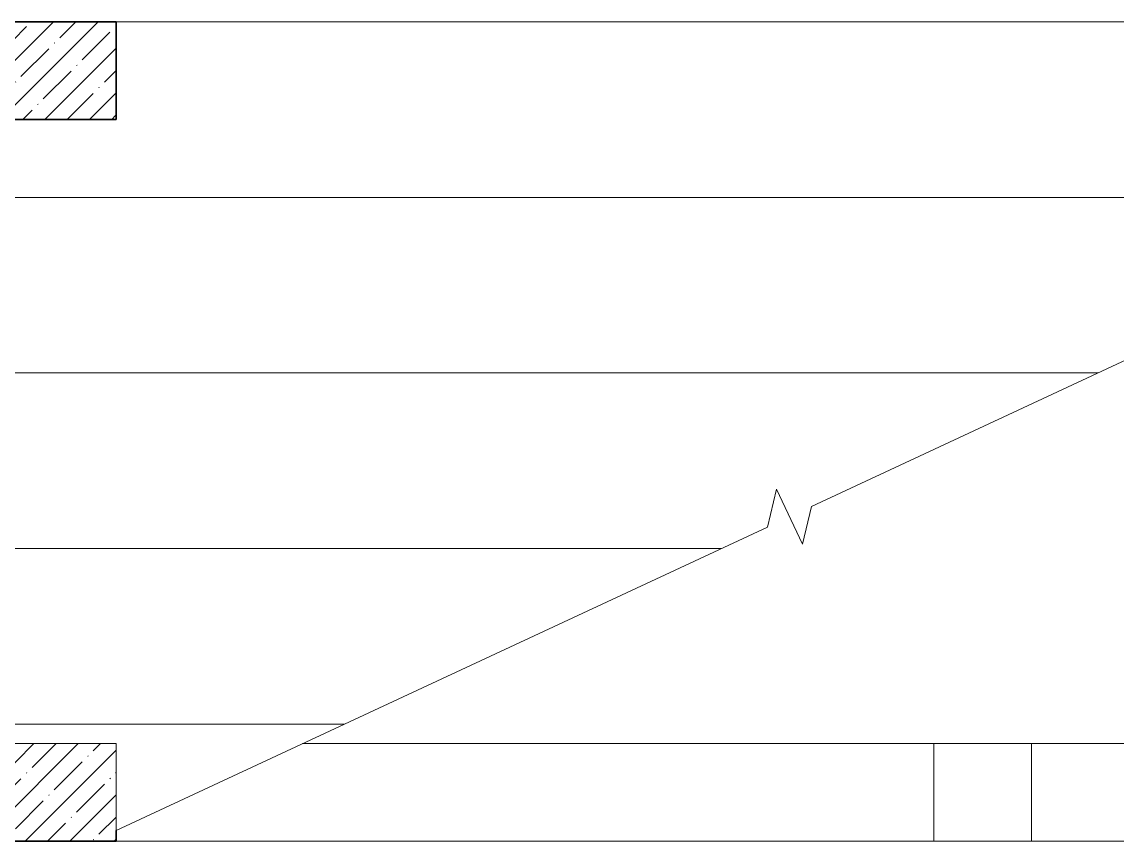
# Model space of a CAD drawing. Header units: millimetres. Extents: x 5993 to 95364, y 87345 to 143522.
# Drawn here: x 42960.8 to 43417.6, y 115932.4 to 116274.2 of the extents above; entities that cross this region are included whole.
import ezdxf

# ---------------------------------------------------------------- set-up
doc = ezdxf.new("R2010")
doc.units = ezdxf.units.MM
for name, color, linetype, lineweight in [('0-2', 7, 'Continuous', 9), ('Контуры', 7, 'Continuous', 9), ('Линии свеса', 7, 'Continuous', 9), ('Марки вырезов', 7, 'Continuous', 9), ('Несущие колонны', 7, 'Continuous', 9), ('Несущие колонны-1', 7, 'Continuous', 35), ('Стены', 7, 'Continuous', 9), ('Стены-1', 7, 'Continuous', 13)]:
    doc.layers.add(name, color=color, linetype=linetype, lineweight=lineweight)

# ---------------------------------------------------------------- blocks, each defined once
blk = doc.blocks.new('BSC_Колонна _Прямоугольная - 500х700-V4-АИ2_01_План напольных покрытий и плинтусов 1го этажа _Часть 2_')
at = {"layer": 'Несущие колонны'}
h = blk.add_hatch(dxfattribs=at)
h.set_pattern_fill('FP_10', color=256, style=0, pattern_type=2)
h.set_pattern_definition([(315, (-24600, 16450), (114.04925, 114.04925), []), (315, (-24600, 16335.95), (114.04925, 114.04925), [201.613, -40.323, 3.353, -36.97])])
h.paths.add_polyline_path([(-250, 350), (-250, -350), (250, -350), (250, 350), (-195.6, 350)], flags=0)
at = {"layer": 'Несущие колонны-1'}
for p, q in [((250, 350), (-250, 350)), ((-250, 350), (-250, -350)), ((-250, -350), (-195.6, -350))]:
    blk.add_line(p, q, dxfattribs=at)
blk = doc.blocks.new('BSC_Колонна _Прямоугольная - 500х700-V5-АИ2_01_План напольных покрытий и плинтусов 1го этажа _Часть 2_')
at = {"layer": 'Несущие колонны'}
h = blk.add_hatch(dxfattribs=at)
h.set_pattern_fill('FP_11', color=256, style=0, pattern_type=2)
h.set_pattern_definition([(315, (-28300, 16450), (114.04925, 114.04925), []), (315, (-28300, 16335.95), (114.04925, 114.04925), [201.613, -40.323, 3.353, -36.97])])
h.paths.add_polyline_path([(-250, 350), (-250, -350), (250, -350), (250, 350)], flags=0)
at = {"layer": 'Несущие колонны-1'}
for p, q in [((250, 350), (-250, 350)), ((-250, 350), (-250, -350)), ((250, -350), (250, 350)), ((-250, -350), (250, -350))]:
    blk.add_line(p, q, dxfattribs=at)

msp = doc.modelspace()

# ---------------------------------------------------------------- linework, layer by layer
at = {"layer": 'Контуры'}
for p, q in [((43561.74, 116274.21), (43000.11, 116274.21)), ((42943.14, 115973.05), (43000.11, 115973.05)), ((43000.11, 115973.05), (43000.11, 115936.79))]:
    msp.add_line(p, q, dxfattribs=at)
at = {"layer": 'Линии свеса'}
for p, q in [((43561.74, 116200.96), (42943.14, 116200.96)), ((43409.54, 116127.7), (42943.14, 116127.7)), ((43252.44, 116054.45), (42943.14, 116054.45)), ((43095.34, 115981.19), (42943.14, 115981.19))]:
    msp.add_line(p, q, dxfattribs=at)
at = {"layer": 'Марки вырезов'}
for p, q in [((43290.15, 116072.03), (43561.74, 116198.68)), ((43271.71, 116063.43), (43275.55, 116079.26)), ((43275.55, 116079.26), (43286.3, 116056.2)), ((43286.3, 116056.2), (43290.15, 116072.03)), ((43000.11, 115936.79), (43271.71, 116063.43))]:
    msp.add_line(p, q, dxfattribs=at)
at = {"layer": 'Несущие колонны'}
for p, q in [((43341.16, 115973.05), (43381.86, 115973.05)), ((43381.86, 115932.35), (43341.16, 115932.35))]:
    msp.add_line(p, q, dxfattribs=at)
at = {"layer": 'Стены'}
for p, q in [((43381.86, 115973.05), (43674.07, 115973.05)), ((43381.86, 115973.05), (43381.86, 115932.35)), ((43674.07, 115932.35), (43381.86, 115932.35))]:
    msp.add_line(p, q, dxfattribs=at)
at = {"layer": 'Стены-1'}
for p, q in [((43341.16, 115973.05), (43077.89, 115973.05)), ((43341.16, 115932.35), (43341.16, 115973.05)), ((43000.11, 115932.35), (43341.16, 115932.35))]:
    msp.add_line(p, q, dxfattribs=at)

# ---------------------------------------------------------------- block references
at = {"layer": '0-2', "xscale": 0.08139549610658335, "yscale": 0.08139549610658335, "zscale": 0.08139549610658335, "rotation": 89.9999999999999}
for name, p in [('BSC_Колонна _Прямоугольная - 500х700-V5-АИ2_01_План напольных покрытий и плинтусов 1го этажа _Часть 2_', (42971.63, 116253.87)), ('BSC_Колонна _Прямоугольная - 500х700-V4-АИ2_01_План напольных покрытий и плинтусов 1го этажа _Часть 2_', (42971.63, 115952.7))]:
    msp.add_blockref(name, p, dxfattribs=at)

doc.saveas('drawing.dxf')
